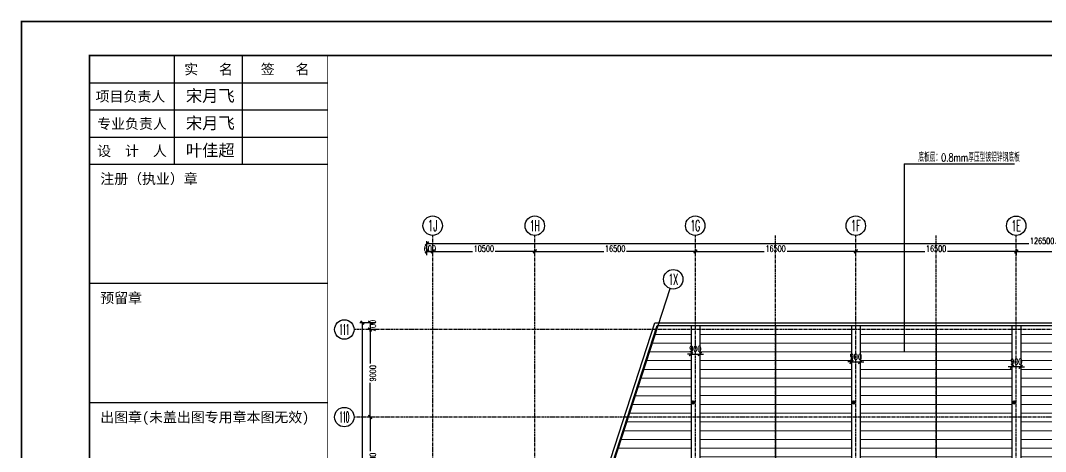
# Model space of a CAD drawing. Extents: x -599358 to 2865263, y -1062760 to 486533.
# Drawn here: x 313668 to 419058, y -802547 to -758262 of the extents above; entities that cross this region are included whole.
import ezdxf
from ezdxf.enums import TextEntityAlignment as Align

# ---------------------------------------------------------------- set-up
doc = ezdxf.new("R2010")
doc.units = 0
doc.linetypes.add('CENTER', pattern=[2, 1.25, -0.25, 0.25, -0.25])
for name, color, linetype in [('0-cxFrame', 155, 'Continuous'), ('3符号', 173, 'Continuous'), ('A-AXIS-SYMB', 3, 'Continuous'), ('A-LIN-V', 9, 'Continuous'), ('A-SFCE', 30, 'Continuous'), ('DIM', 173, 'Continuous'), ('DOTE', 1, 'CENTER'), ('PUB_TEXT', 7, 'Continuous'), ('qianming', 155, 'Continuous'), ('虹吸雨水斗', 6, 'Continuous')]:
    doc.layers.add(name, color=color, linetype=linetype)
doc.layers.add('0-cxText', color=131, linetype='Continuous', lineweight=25)
doc.layers.add('底板111', color=5, linetype='Continuous', lineweight=13)
doc.styles.add('_TCH_AXIS', font='COMPLEX', dxfattribs={"bigfont": 'GBCBIG'})
doc.styles.add('_TCH_DIM', font='SIMPLEX', dxfattribs={"bigfont": 'GBCBIG'})
doc.styles.add('cx_biaoti', font='')
doc.styles.add('cx_tuming', font='simhei.ttf')
doc.styles.add('cx_tuqian1', font='宋体.shx')
doc.styles.add('DHTEXT-1', font='romans.shx', dxfattribs={"width": 0.7, "bigfont": 'chinese.shx'})
doc.styles.add('图框宋体', font='', dxfattribs={"width": 0.75})
doc.styles.add('黑体', font='simhei.ttf')
doc.styles.get('cx_biaoti').set_extended_font_data('SimSun')
doc.styles.get('图框宋体').set_extended_font_data('SimSun')
doc.dimstyles.new('ZN250', dxfattribs={"dimscale": 250, "dimtxt": 2.5, "dimasz": 1.5, "dimexe": 1, "dimexo": 2, "dimgap": 0.9, "dimtad": 1, "dimdec": 0, "dimdsep": 46, "dimtxsty": 'DHTEXT-1', "dimblk": 'ARCHTICK', "dimcen": 2.5, "dimclrd": 173, "dimclre": 173, "dimclrt": 7, "dimazin": 2, "dimtfac": 1, "dimtdec": 0, "dimtix": 1, "dimtmove": 2, "dimatfit": 3, "dimfxl": 0, "dimarcsym": 0})

# ---------------------------------------------------------------- blocks, each defined once
blk = doc.blocks.new('_ArchTick')
at = {"color": 0, "linetype": 'ByBlock', "const_width": 0.4}
blk.add_lwpolyline([(-0.5, -0.5), (0.5, 0.5)], dxfattribs=at)
blk = doc.blocks.new('*D1076')
at = {"layer": 'Defpoints', "color": 0, "ltscale": 2500, "transparency": 16777216}
for p in [(350673, -799011), (349615, -808011), (350673, -808011)]:
    blk.add_point(p, dxfattribs=at)
at = {"layer": 'DIM', "color": 173, "linetype": 'ByBlock', "lineweight": -2, "ltscale": 2500, "transparency": 16777216}
for p, q in [((350173, -799011), (349365, -799011)), ((349615, -799011), (349615, -802516)), ((349615, -808011), (349615, -804507)), ((350173, -808011), (349365, -808011))]:
    blk.add_line(p, q, dxfattribs=at)
at = {"layer": 'DIM', "color": 173, "lineweight": -2, "ltscale": 2500, "transparency": 16777216, "xscale": 375, "yscale": 375, "zscale": 375}
for p, rotation in [((349615, -799011), 90), ((349615, -808011), 270)]:
    blk.add_blockref('_ArchTick', p, dxfattribs=dict(at, rotation=rotation))
at = {"layer": 'DIM', "color": 7, "ltscale": 2500, "transparency": 16777216, "insert": (349890, -803511), "char_height": 625, "attachment_point": 5, "rotation": 90, "style": 'DHTEXT-1'}
blk.add_mtext('9000', dxfattribs=at)
blk = doc.blocks.new('*D1077')
at = {"layer": 'Defpoints', "color": 0, "ltscale": 2500, "transparency": 16777216}
for p in [(350673, -790011), (349615, -799011), (350673, -799011)]:
    blk.add_point(p, dxfattribs=at)
at = {"layer": 'DIM', "color": 173, "linetype": 'ByBlock', "lineweight": -2, "ltscale": 2500, "transparency": 16777216}
for p, q in [((350173, -790011), (349365, -790011)), ((349615, -790011), (349615, -793516)), ((349615, -799011), (349615, -795507)), ((350173, -799011), (349365, -799011))]:
    blk.add_line(p, q, dxfattribs=at)
at = {"layer": 'DIM', "color": 173, "lineweight": -2, "ltscale": 2500, "transparency": 16777216, "xscale": 375, "yscale": 375, "zscale": 375}
for p, rotation in [((349615, -790011), 90), ((349615, -799011), 270)]:
    blk.add_blockref('_ArchTick', p, dxfattribs=dict(at, rotation=rotation))
at = {"layer": 'DIM', "color": 7, "ltscale": 2500, "transparency": 16777216, "insert": (349890, -794511), "char_height": 625, "attachment_point": 5, "rotation": 90, "style": 'DHTEXT-1'}
blk.add_mtext('9000', dxfattribs=at)
blk = doc.blocks.new('*D1078')
at = {"layer": 'Defpoints', "color": 0, "ltscale": 2500, "transparency": 16777216}
for p in [(350673, -789311), (349615, -790011), (350673, -790011)]:
    blk.add_point(p, dxfattribs=at)
at = {"layer": 'DIM', "color": 173, "linetype": 'ByBlock', "lineweight": -2, "ltscale": 2500, "transparency": 16777216}
for p, q in [((350173, -789311), (349365, -789311)), ((349615, -789311), (349615, -790011)), ((350173, -790011), (349365, -790011))]:
    blk.add_line(p, q, dxfattribs=at)
at = {"layer": 'DIM', "color": 173, "lineweight": -2, "ltscale": 2500, "transparency": 16777216, "xscale": 375, "yscale": 375, "zscale": 375}
for p, rotation in [((349615, -789311), 90), ((349615, -790011), 270)]:
    blk.add_blockref('_ArchTick', p, dxfattribs=dict(at, rotation=rotation))
at = {"layer": 'DIM', "color": 7, "ltscale": 2500, "transparency": 16777216, "insert": (349890, -789661), "char_height": 625, "attachment_point": 5, "rotation": 90, "style": 'DHTEXT-1'}
blk.add_mtext('700', dxfattribs=at)
blk = doc.blocks.new('*D1079')
at = {"layer": 'Defpoints', "color": 0, "ltscale": 2500, "transparency": 16777216}
for p in [(356059, -781985), (355459, -782891), (356059, -782891)]:
    blk.add_point(p, dxfattribs=at)
at = {"layer": 'DIM', "color": 173, "linetype": 'ByBlock', "lineweight": -2, "ltscale": 2500, "transparency": 16777216}
for p, q in [((355459, -782391), (355459, -781735)), ((355459, -781985), (356059, -781985)), ((356059, -782391), (356059, -781735))]:
    blk.add_line(p, q, dxfattribs=at)
at = {"layer": 'DIM', "color": 173, "lineweight": -2, "ltscale": 2500, "transparency": 16777216, "xscale": 375, "yscale": 375, "zscale": 375, "rotation": 180}
blk.add_blockref('_ArchTick', (355459, -781985), dxfattribs=at)
at = {"layer": 'DIM', "color": 173, "lineweight": -2, "ltscale": 2500, "transparency": 16777216, "xscale": 375, "yscale": 375, "zscale": 375}
blk.add_blockref('_ArchTick', (356059, -781985), dxfattribs=at)
at = {"layer": 'DIM', "color": 7, "ltscale": 2500, "transparency": 16777216, "insert": (355759, -781710), "char_height": 625, "attachment_point": 5, "style": 'DHTEXT-1'}
blk.add_mtext('600', dxfattribs=at)
blk = doc.blocks.new('*D1080')
at = {"layer": 'Defpoints', "color": 0, "ltscale": 2500, "transparency": 16777216}
for p in [(366559, -781985), (356059, -782891), (366559, -782891)]:
    blk.add_point(p, dxfattribs=at)
at = {"layer": 'DIM', "color": 173, "linetype": 'ByBlock', "lineweight": -2, "ltscale": 2500, "transparency": 16777216}
for p, q in [((356059, -782391), (356059, -781735)), ((356059, -781985), (360136, -781985)), ((366559, -781985), (362482, -781985)), ((366559, -782391), (366559, -781735))]:
    blk.add_line(p, q, dxfattribs=at)
at = {"layer": 'DIM', "color": 173, "lineweight": -2, "ltscale": 2500, "transparency": 16777216, "xscale": 375, "yscale": 375, "zscale": 375, "rotation": 180}
blk.add_blockref('_ArchTick', (356059, -781985), dxfattribs=at)
at = {"layer": 'DIM', "color": 173, "lineweight": -2, "ltscale": 2500, "transparency": 16777216, "xscale": 375, "yscale": 375, "zscale": 375}
blk.add_blockref('_ArchTick', (366559, -781985), dxfattribs=at)
at = {"layer": 'DIM', "color": 7, "ltscale": 2500, "transparency": 16777216, "insert": (361309, -781710), "char_height": 625, "attachment_point": 5, "style": 'DHTEXT-1'}
blk.add_mtext('10500', dxfattribs=at)
blk = doc.blocks.new('*D1081')
at = {"layer": 'Defpoints', "color": 0, "ltscale": 2500, "transparency": 16777216}
for p in [(383059, -781985), (366559, -782891), (383059, -782891)]:
    blk.add_point(p, dxfattribs=at)
at = {"layer": 'DIM', "color": 173, "linetype": 'ByBlock', "lineweight": -2, "ltscale": 2500, "transparency": 16777216}
for p, q in [((366559, -782391), (366559, -781735)), ((366559, -781985), (373636, -781985)), ((383059, -781985), (375982, -781985)), ((383059, -782391), (383059, -781735))]:
    blk.add_line(p, q, dxfattribs=at)
at = {"layer": 'DIM', "color": 173, "lineweight": -2, "ltscale": 2500, "transparency": 16777216, "xscale": 375, "yscale": 375, "zscale": 375, "rotation": 180}
blk.add_blockref('_ArchTick', (366559, -781985), dxfattribs=at)
at = {"layer": 'DIM', "color": 173, "lineweight": -2, "ltscale": 2500, "transparency": 16777216, "xscale": 375, "yscale": 375, "zscale": 375}
blk.add_blockref('_ArchTick', (383059, -781985), dxfattribs=at)
at = {"layer": 'DIM', "color": 7, "ltscale": 2500, "transparency": 16777216, "insert": (374809, -781710), "char_height": 625, "attachment_point": 5, "style": 'DHTEXT-1'}
blk.add_mtext('16500', dxfattribs=at)
blk = doc.blocks.new('*D1082')
at = {"layer": 'Defpoints', "color": 0, "ltscale": 2500, "transparency": 16777216}
for p in [(399559, -781985), (383059, -782891), (399559, -782891)]:
    blk.add_point(p, dxfattribs=at)
at = {"layer": 'DIM', "color": 173, "linetype": 'ByBlock', "lineweight": -2, "ltscale": 2500, "transparency": 16777216}
for p, q in [((383059, -782391), (383059, -781735)), ((383059, -781985), (390136, -781985)), ((399559, -781985), (392482, -781985)), ((399559, -782391), (399559, -781735))]:
    blk.add_line(p, q, dxfattribs=at)
at = {"layer": 'DIM', "color": 173, "lineweight": -2, "ltscale": 2500, "transparency": 16777216, "xscale": 375, "yscale": 375, "zscale": 375, "rotation": 180}
blk.add_blockref('_ArchTick', (383059, -781985), dxfattribs=at)
at = {"layer": 'DIM', "color": 173, "lineweight": -2, "ltscale": 2500, "transparency": 16777216, "xscale": 375, "yscale": 375, "zscale": 375}
blk.add_blockref('_ArchTick', (399559, -781985), dxfattribs=at)
at = {"layer": 'DIM', "color": 7, "ltscale": 2500, "transparency": 16777216, "insert": (391309, -781710), "char_height": 625, "attachment_point": 5, "style": 'DHTEXT-1'}
blk.add_mtext('16500', dxfattribs=at)
blk = doc.blocks.new('*D1083')
at = {"layer": 'Defpoints', "color": 0, "ltscale": 2500, "transparency": 16777216}
for p in [(416059, -781985), (399559, -782891), (416059, -782891)]:
    blk.add_point(p, dxfattribs=at)
at = {"layer": 'DIM', "color": 173, "linetype": 'ByBlock', "lineweight": -2, "ltscale": 2500, "transparency": 16777216}
for p, q in [((399559, -782391), (399559, -781735)), ((399559, -781985), (406636, -781985)), ((416059, -781985), (408982, -781985)), ((416059, -782391), (416059, -781735))]:
    blk.add_line(p, q, dxfattribs=at)
at = {"layer": 'DIM', "color": 173, "lineweight": -2, "ltscale": 2500, "transparency": 16777216, "xscale": 375, "yscale": 375, "zscale": 375, "rotation": 180}
blk.add_blockref('_ArchTick', (399559, -781985), dxfattribs=at)
at = {"layer": 'DIM', "color": 173, "lineweight": -2, "ltscale": 2500, "transparency": 16777216, "xscale": 375, "yscale": 375, "zscale": 375}
blk.add_blockref('_ArchTick', (416059, -781985), dxfattribs=at)
at = {"layer": 'DIM', "color": 7, "ltscale": 2500, "transparency": 16777216, "insert": (407809, -781710), "char_height": 625, "attachment_point": 5, "style": 'DHTEXT-1'}
blk.add_mtext('16500', dxfattribs=at)
blk = doc.blocks.new('*D1084')
at = {"layer": 'Defpoints', "color": 0, "ltscale": 2500, "transparency": 16777216}
for p in [(432559, -781985), (416059, -782891), (432559, -782891)]:
    blk.add_point(p, dxfattribs=at)
at = {"layer": 'DIM', "color": 173, "linetype": 'ByBlock', "lineweight": -2, "ltscale": 2500, "transparency": 16777216}
for p, q in [((416059, -782391), (416059, -781735)), ((416059, -781985), (423136, -781985)), ((432559, -781985), (425482, -781985)), ((432559, -782391), (432559, -781735))]:
    blk.add_line(p, q, dxfattribs=at)
at = {"layer": 'DIM', "color": 173, "lineweight": -2, "ltscale": 2500, "transparency": 16777216, "xscale": 375, "yscale": 375, "zscale": 375, "rotation": 180}
blk.add_blockref('_ArchTick', (416059, -781985), dxfattribs=at)
at = {"layer": 'DIM', "color": 173, "lineweight": -2, "ltscale": 2500, "transparency": 16777216, "xscale": 375, "yscale": 375, "zscale": 375}
blk.add_blockref('_ArchTick', (432559, -781985), dxfattribs=at)
at = {"layer": 'DIM', "color": 7, "ltscale": 2500, "transparency": 16777216, "insert": (424309, -781710), "char_height": 625, "attachment_point": 5, "style": 'DHTEXT-1'}
blk.add_mtext('16500', dxfattribs=at)
blk = doc.blocks.new('*D1105')
at = {"layer": 'Defpoints', "color": 0, "ltscale": 2500, "transparency": 16777216}
for p in [(481959, -781185), (355459, -782791), (481959, -782791)]:
    blk.add_point(p, dxfattribs=at)
at = {"layer": 'DIM', "color": 173, "linetype": 'ByBlock', "lineweight": -2, "ltscale": 2500, "transparency": 16777216}
for p, q in [((355459, -782291), (355459, -780935)), ((481959, -782291), (481959, -780935)), ((355459, -781185), (417328, -781185)), ((481959, -781185), (420090, -781185))]:
    blk.add_line(p, q, dxfattribs=at)
at = {"layer": 'DIM', "color": 173, "lineweight": -2, "ltscale": 2500, "transparency": 16777216, "xscale": 375, "yscale": 375, "zscale": 375, "rotation": 180}
blk.add_blockref('_ArchTick', (355459, -781185), dxfattribs=at)
at = {"layer": 'DIM', "color": 173, "lineweight": -2, "ltscale": 2500, "transparency": 16777216, "xscale": 375, "yscale": 375, "zscale": 375}
blk.add_blockref('_ArchTick', (481959, -781185), dxfattribs=at)
at = {"layer": 'DIM', "color": 7, "ltscale": 2500, "transparency": 16777216, "insert": (418709, -780910), "char_height": 625, "attachment_point": 5, "style": 'DHTEXT-1'}
blk.add_mtext('126500', dxfattribs=at)
blk = doc.blocks.new('*D1106')
at = {"layer": 'Defpoints', "color": 0, "ltscale": 2500, "transparency": 16777216}
for p in [(350573, -789311), (348815, -880711), (350573, -880711)]:
    blk.add_point(p, dxfattribs=at)
at = {"layer": 'DIM', "color": 173, "linetype": 'ByBlock', "lineweight": -2, "ltscale": 2500, "transparency": 16777216}
for p, q in [((350073, -789311), (348565, -789311)), ((348815, -789311), (348815, -833807)), ((348815, -880711), (348815, -836216)), ((350073, -880711), (348565, -880711))]:
    blk.add_line(p, q, dxfattribs=at)
at = {"layer": 'DIM', "color": 173, "lineweight": -2, "ltscale": 2500, "transparency": 16777216, "xscale": 375, "yscale": 375, "zscale": 375}
for p, rotation in [((348815, -789311), 90), ((348815, -880711), 270)]:
    blk.add_blockref('_ArchTick', p, dxfattribs=dict(at, rotation=rotation))
at = {"layer": 'DIM', "color": 7, "ltscale": 2500, "transparency": 16777216, "insert": (349090, -835011), "char_height": 625, "attachment_point": 5, "rotation": 90, "style": 'DHTEXT-1'}
blk.add_mtext('91400', dxfattribs=at)
blk = doc.blocks.new('卓越-轴号')
blk.add_circle((0, 0), 4)
at = {"color": 0, "style": '_TCH_AXIS', "width": 1.041667, "flags": 8}
blk.add_attdef('A', text='', height=4.48, dxfattribs=at).set_placement((-2, -2.24), (2, -2.24), align=Align.FIT)
blk = doc.blocks.new('343')
at = {"layer": 'DOTE', "ltscale": 250}
for p, q in [((1043949, -209412), (1043949, -103756)), ((1054449, -209417), (1054449, -103761)), ((1070949, -209417), (1070949, -103761)), ((1079199, -209583), (1079199, -103761)), ((1087449, -209417), (1087449, -103761)), ((1095699, -209583), (1095699, -103761)), ((1103949, -209418), (1103949, -103761)), ((1177919, -113423), (1035857, -113423)), ((1153449, -122423), (1035857, -122423))]:
    blk.add_line(p, q, dxfattribs=at)
blk = doc.blocks.new('*D1061')
at = {"layer": 'Defpoints', "color": 0, "ltscale": 2500, "transparency": 16777216}
for p in [(415609, -792522), (416509, -792522), (415609, -793854)]:
    blk.add_point(p, dxfattribs=at)
at = {"layer": 'DIM', "color": 173, "linetype": 'ByBlock', "lineweight": -2, "ltscale": 2500, "transparency": 16777216}
for p, q in [((415609, -793022), (415609, -794104)), ((416509, -793022), (416509, -794104)), ((415609, -793854), (415234, -793854)), ((416509, -793854), (415609, -793854)), ((416509, -793854), (416884, -793854))]:
    blk.add_line(p, q, dxfattribs=at)
at = {"layer": 'DIM', "color": 173, "lineweight": -2, "ltscale": 2500, "transparency": 16777216, "xscale": 375, "yscale": 375, "zscale": 375}
blk.add_blockref('_ArchTick', (415609, -793854), dxfattribs=at)
at = {"layer": 'DIM', "color": 173, "lineweight": -2, "ltscale": 2500, "transparency": 16777216, "xscale": 375, "yscale": 375, "zscale": 375, "rotation": 180}
blk.add_blockref('_ArchTick', (416509, -793854), dxfattribs=at)
at = {"layer": 'DIM', "color": 7, "ltscale": 2500, "transparency": 16777216, "insert": (416059, -793317), "char_height": 625, "attachment_point": 5, "style": 'DHTEXT-1'}
blk.add_mtext('900', dxfattribs=at)
blk = doc.blocks.new('*D1062')
at = {"layer": 'Defpoints', "color": 0, "ltscale": 2500, "transparency": 16777216}
for p in [(399109, -793424), (400009, -793351), (400009, -793424)]:
    blk.add_point(p, dxfattribs=at)
at = {"layer": 'DIM', "color": 173, "linetype": 'ByBlock', "lineweight": -2, "ltscale": 2500, "transparency": 16777216}
for p, q in [((399109, -793351), (398734, -793351)), ((399109, -792924), (399109, -793101)), ((399109, -793351), (400009, -793351)), ((400009, -792924), (400009, -793101)), ((400009, -793351), (400384, -793351))]:
    blk.add_line(p, q, dxfattribs=at)
at = {"layer": 'DIM', "color": 173, "lineweight": -2, "ltscale": 2500, "transparency": 16777216, "xscale": 375, "yscale": 375, "zscale": 375}
blk.add_blockref('_ArchTick', (399109, -793351), dxfattribs=at)
at = {"layer": 'DIM', "color": 173, "lineweight": -2, "ltscale": 2500, "transparency": 16777216, "xscale": 375, "yscale": 375, "zscale": 375, "rotation": 180}
blk.add_blockref('_ArchTick', (400009, -793351), dxfattribs=at)
at = {"layer": 'DIM', "color": 7, "ltscale": 2500, "transparency": 16777216, "insert": (399559, -792814), "char_height": 625, "attachment_point": 5, "style": 'DHTEXT-1'}
blk.add_mtext('900', dxfattribs=at)
blk = doc.blocks.new('*D1064')
at = {"layer": 'Defpoints', "color": 0, "ltscale": 2500, "transparency": 16777216}
for p in [(382609, -792890), (383509, -792537), (383509, -792890)]:
    blk.add_point(p, dxfattribs=at)
at = {"layer": 'DIM', "color": 173, "linetype": 'ByBlock', "lineweight": -2, "ltscale": 2500, "transparency": 16777216}
for p, q in [((382609, -792390), (382609, -792287)), ((383509, -792390), (383509, -792287)), ((382609, -792537), (382234, -792537)), ((382609, -792537), (383509, -792537)), ((383509, -792537), (383884, -792537))]:
    blk.add_line(p, q, dxfattribs=at)
at = {"layer": 'DIM', "color": 173, "lineweight": -2, "ltscale": 2500, "transparency": 16777216, "xscale": 375, "yscale": 375, "zscale": 375}
blk.add_blockref('_ArchTick', (382609, -792537), dxfattribs=at)
at = {"layer": 'DIM', "color": 173, "lineweight": -2, "ltscale": 2500, "transparency": 16777216, "xscale": 375, "yscale": 375, "zscale": 375, "rotation": 180}
blk.add_blockref('_ArchTick', (383509, -792537), dxfattribs=at)
at = {"layer": 'DIM', "color": 7, "ltscale": 2500, "transparency": 16777216, "insert": (383059, -792000), "char_height": 625, "attachment_point": 5, "style": 'DHTEXT-1'}
blk.add_mtext('900', dxfattribs=at)
blk = doc.blocks.new('db')
at = {"layer": '底板111', "ltscale": 2500}
for p, q in [((400009, -789611), (407809, -789611)), ((415609, -789611), (407809, -789611)), ((400009, -790511), (407809, -790511)), ((400009, -791411), (407809, -791411)), ((415609, -790511), (407809, -790511)), ((415609, -791411), (407809, -791411)), ((400009, -792311), (407809, -792311)), ((415609, -792311), (407809, -792311)), ((400009, -793211), (407809, -793211)), ((415609, -793211), (407809, -793211)), ((400009, -794111), (407809, -794111)), ((415609, -794111), (407809, -794111)), ((400009, -795011), (407809, -795011)), ((415609, -795011), (407809, -795011)), ((400009, -795911), (407809, -795911)), ((415609, -795911), (407809, -795911)), ((400009, -796811), (407809, -796811)), ((400009, -797711), (407809, -797711)), ((415609, -796811), (407809, -796811)), ((415609, -797711), (407809, -797711)), ((400009, -798611), (407809, -798611)), ((415609, -798611), (407809, -798611)), ((400009, -799511), (407809, -799511)), ((415609, -799511), (407809, -799511)), ((400009, -800411), (407809, -800411)), ((415609, -800411), (407809, -800411)), ((400009, -801311), (407809, -801311)), ((415609, -801311), (407809, -801311)), ((400009, -802211), (407809, -802211)), ((415609, -802211), (407809, -802211)), ((400009, -803111), (407809, -803111)), ((400009, -804011), (407809, -804011)), ((415609, -803111), (407809, -803111)), ((415609, -804011), (407809, -804011)), ((400009, -804911), (407809, -804911)), ((415609, -804911), (407809, -804911)), ((400009, -805811), (407809, -805811)), ((415609, -805811), (407809, -805811)), ((400009, -806711), (407809, -806711)), ((415609, -806711), (407809, -806711)), ((400009, -807611), (407809, -807611)), ((415609, -807611), (407809, -807611)), ((400009, -808511), (407809, -808511)), ((415609, -808511), (407809, -808511)), ((400009, -809411), (407809, -809411)), ((400009, -810311), (407809, -810311)), ((415609, -809411), (407809, -809411)), ((415609, -810311), (407809, -810311)), ((400009, -811211), (407809, -811211)), ((415609, -811211), (407809, -811211)), ((400009, -812111), (407809, -812111)), ((415609, -812111), (407809, -812111)), ((400009, -813011), (407809, -813011)), ((415609, -813011), (407809, -813011)), ((400009, -813911), (407809, -813911)), ((415609, -813911), (407809, -813911)), ((400009, -814811), (407809, -814811)), ((400009, -815711), (407809, -815711)), ((415609, -814811), (407809, -814811)), ((415609, -815711), (407809, -815711)), ((400009, -816611), (407809, -816611)), ((415609, -816611), (407809, -816611)), ((400009, -817511), (407809, -817511)), ((415609, -817511), (407809, -817511)), ((400009, -818411), (407809, -818411)), ((415609, -818411), (407809, -818411)), ((400009, -819311), (407809, -819311)), ((415609, -819311), (407809, -819311)), ((400009, -820211), (407809, -820211)), ((415609, -820211), (407809, -820211)), ((400009, -821111), (407809, -821111)), ((400009, -822011), (407809, -822011)), ((415609, -821111), (407809, -821111)), ((415609, -822011), (407809, -822011)), ((400009, -822911), (407809, -822911)), ((415609, -822911), (407809, -822911)), ((400009, -823811), (407809, -823811)), ((415609, -823811), (407809, -823811)), ((400009, -824711), (407809, -824711)), ((415609, -824711), (407809, -824711)), ((400009, -825611), (407809, -825611)), ((415609, -825611), (407809, -825611)), ((400009, -826511), (407809, -826511)), ((415609, -826511), (407809, -826511)), ((400009, -827411), (407809, -827411)), ((400009, -828311), (407809, -828311)), ((415609, -827411), (407809, -827411)), ((415609, -828311), (407809, -828311)), ((400009, -829211), (407809, -829211)), ((415609, -829211), (407809, -829211)), ((400009, -830111), (407809, -830111)), ((415609, -830111), (407809, -830111)), ((400009, -831011), (407809, -831011)), ((415609, -831011), (407809, -831011)), ((400009, -831911), (407809, -831911)), ((415609, -831911), (407809, -831911)), ((400009, -832811), (407809, -832811)), ((415609, -832811), (407809, -832811)), ((400009, -833711), (407809, -833711)), ((400009, -834611), (407809, -834611)), ((415609, -833711), (407809, -833711)), ((415609, -834611), (407809, -834611)), ((400009, -835511), (407809, -835511)), ((415609, -835511), (407809, -835511)), ((400009, -836411), (407809, -836411)), ((415609, -836411), (407809, -836411)), ((400009, -837311), (407809, -837311)), ((415609, -837311), (407809, -837311)), ((400009, -838211), (407809, -838211)), ((415609, -838211), (407809, -838211)), ((400009, -839111), (407809, -839111)), ((415609, -839111), (407809, -839111)), ((400009, -840011), (407809, -840011)), ((400009, -840911), (407809, -840911)), ((415609, -840011), (407809, -840011)), ((415609, -840911), (407809, -840911)), ((400009, -841811), (407809, -841811)), ((415609, -841811), (407809, -841811)), ((400009, -842711), (407809, -842711)), ((415609, -842711), (407809, -842711)), ((400009, -843611), (407809, -843611)), ((415609, -843611), (407809, -843611)), ((400009, -844511), (407809, -844511)), ((415609, -844511), (407809, -844511)), ((400009, -845411), (407809, -845411)), ((415609, -845411), (407809, -845411)), ((400009, -846311), (407809, -846311)), ((400009, -847211), (407809, -847211)), ((415609, -846311), (407809, -846311)), ((415609, -847211), (407809, -847211)), ((400009, -848111), (407809, -848111)), ((415609, -848111), (407809, -848111)), ((400009, -849011), (407809, -849011)), ((415609, -849011), (407809, -849011)), ((400009, -849911), (407809, -849911)), ((415609, -849911), (407809, -849911)), ((400009, -850811), (407809, -850811)), ((415609, -850811), (407809, -850811)), ((400009, -851711), (407809, -851711)), ((415609, -851711), (407809, -851711)), ((400009, -852611), (407809, -852611)), ((400009, -853511), (407809, -853511)), ((415609, -852611), (407809, -852611)), ((415609, -853511), (407809, -853511)), ((400009, -854411), (407809, -854411)), ((415609, -854411), (407809, -854411)), ((400009, -855311), (407809, -855311)), ((415609, -855311), (407809, -855311)), ((400009, -856211), (407809, -856211)), ((415609, -856211), (407809, -856211)), ((400009, -857111), (407809, -857111)), ((415609, -857111), (407809, -857111)), ((400009, -858011), (407809, -858011)), ((400009, -858911), (407809, -858911)), ((415609, -858011), (407809, -858011)), ((415609, -858911), (407809, -858911)), ((400009, -859811), (407809, -859811)), ((415609, -859811), (407809, -859811)), ((400009, -860711), (407809, -860711)), ((415609, -860711), (407809, -860711)), ((400009, -861611), (407809, -861611)), ((415609, -861611), (407809, -861611)), ((400009, -862511), (407809, -862511)), ((415609, -862511), (407809, -862511)), ((400009, -863411), (407809, -863411)), ((415609, -863411), (407809, -863411)), ((400009, -864311), (407809, -864311)), ((400009, -865211), (407809, -865211)), ((415609, -864311), (407809, -864311)), ((415609, -865211), (407809, -865211)), ((400009, -866111), (407809, -866111)), ((415609, -866111), (407809, -866111)), ((400009, -867011), (407809, -867011)), ((415609, -867011), (407809, -867011)), ((400009, -867911), (407809, -867911)), ((415609, -867911), (407809, -867911)), ((400009, -868811), (407809, -868811)), ((415609, -868811), (407809, -868811)), ((400009, -869711), (407809, -869711)), ((415609, -869711), (407809, -869711)), ((400009, -870611), (407809, -870611)), ((400009, -871511), (407809, -871511)), ((415609, -870611), (407809, -870611)), ((415609, -871511), (407809, -871511)), ((400009, -872411), (407809, -872411)), ((415609, -872411), (407809, -872411)), ((400009, -873311), (407809, -873311)), ((415609, -873311), (407809, -873311)), ((400009, -874211), (407809, -874211)), ((415609, -874211), (407809, -874211)), ((400009, -875111), (407809, -875111)), ((415609, -875111), (407809, -875111)), ((400009, -876011), (407809, -876011)), ((415609, -876011), (407809, -876011)), ((400009, -876911), (407809, -876911)), ((400009, -877811), (407809, -877811)), ((415609, -876911), (407809, -876911)), ((415609, -877811), (407809, -877811)), ((400009, -878711), (407809, -878711)), ((415609, -878711), (407809, -878711)), ((400009, -879611), (407809, -879611)), ((415609, -879611), (407809, -879611))]:
    blk.add_line(p, q, dxfattribs=at)
blk = doc.blocks.new('“奔腾”虹吸雨水斗')
at = {"layer": '虹吸雨水斗', "lineweight": 25}
for p, q in [((946944, 86685), (947028, 86658)), ((947028, 86641), (946944, 86614)), ((947032, 86673), (946946, 86692)), ((946946, 86607), (947032, 86625)), ((946982, 86753), (947040, 86688)), ((947040, 86611), (946982, 86546)), ((947052, 86699), (946987, 86758)), ((946987, 86541), (947052, 86600)), ((947048, 86793), (947066, 86707)), ((947066, 86592), (947048, 86506)), ((947082, 86711), (947055, 86795)), ((947055, 86504), (947082, 86587)), ((947125, 86795), (947098, 86711)), ((947098, 86587), (947125, 86504)), ((947114, 86707), (947132, 86793)), ((947132, 86506), (947114, 86592)), ((947194, 86758), (947128, 86699)), ((947128, 86600), (947194, 86541)), ((947140, 86688), (947199, 86753)), ((947199, 86546), (947140, 86611)), ((947234, 86692), (947148, 86673)), ((947148, 86625), (947234, 86607)), ((947152, 86658), (947236, 86685)), ((947236, 86614), (947152, 86641))]:
    blk.add_line(p, q, dxfattribs=at)
for radius in [150, 47.6]:
    blk.add_circle((947090, 86649), radius, dxfattribs=at)
for centre, start, end in [((947025, 86649), 291.63817, 68.36747), ((947034, 86682), 261.63817, 38.36747), ((947034, 86617), 321.63817, 98.36747), ((947057, 86706), 231.63817, 8.36747), ((947057, 86593), 351.63817, 128.36747), ((947090, 86715), 201.63817, 338.36747), ((947090, 86584), 21.63817, 158.36747), ((947123, 86706), 171.63817, 308.36747), ((947123, 86593), 51.63817, 188.36747), ((947147, 86682), 141.63817, 278.36747), ((947147, 86617), 81.63817, 218.36747), ((947155, 86649), 111.63817, 248.36747)]:
    blk.add_arc(centre, 8.82, start, end, dxfattribs=at)
blk = doc.blocks.new('zjcx_lan_xinxi(Dragon)')
for p, q in [((7000, -3200), (0, -3200)), ((7000, -6700), (0, -6700)), ((7000, -10200), (0, -10200)), ((7000, -13700), (0, -13700)), ((7000, -17200), (0, -17200))]:
    blk.add_line(p, q)
at = {"const_width": 25}
blk.add_lwpolyline([(0, -20700), (7000, -20700), (7000, 0), (0, 0)], close=True, dxfattribs=at)
for points in [[(2500, -3200), (2500, 0)], [(4500, -3200), (4500, 0)], [(0, -800), (7000, -800)], [(0, -1600), (7000, -1600)], [(0, -2400), (7000, -2400)]]:
    blk.add_lwpolyline(points)
for points in [[(7000, -3200), (7000, 0)], [(0, -3200), (7000, -3200)], [(0, -20700), (7000, -20700), (7000, -3200)], [(0, -20700), (7000, -20700)]]:
    blk.add_lwpolyline(points, dxfattribs=at)
at = {"style": '图框宋体'}
for s, p in [('实   名', (3500, -400)), ('签   名', (5750, -400)), ('项目负责人', (1204, -1200)), ('专业负责人', (1250, -2000)), ('设  计  人', (1250, -2800))]:
    blk.add_text(s, height=300, dxfattribs=at).set_placement(p, align=Align.MIDDLE)
for s, p in [('注册（执业）章', (318, -3771)), ('预留章', (318, -7271)), ('出图章(未盖出图专用章本图无效)', (318, -10771)), ('审图章', (318, -14271)), ('竣工章', (318, -17771))]:
    blk.add_text(s, height=300, dxfattribs=at).set_placement(p)
blk = doc.blocks.new('T-信息(Dragon)')
at = {"layer": '0-cxFrame'}
blk.add_blockref('zjcx_lan_xinxi(Dragon)', (0, 0), dxfattribs=at)
at = {"layer": 'qianming', "color": 3, "style": 'cx_biaoti'}
for s, p in [('宋月飞', (3550, -1186)), ('宋月飞', (3550, -1986)), ('叶佳超', (3550, -2786))]:
    blk.add_text(s, height=350, dxfattribs=at).set_placement(p, align=Align.MIDDLE_CENTER)
blk = doc.blocks.new('TK22.A2 L(Dragon)')
at = {"layer": '0-cxFrame', "color": 7, "const_width": 0.5}
blk.add_lwpolyline([(0, 0), (-594, 0), (-594, 420), (0, 420)], close=True, dxfattribs=at)
at = {"layer": '0-cxFrame', "const_width": 0.5}
blk.add_lwpolyline([(-80, 10), (-574, 10), (-574, 410), (-80, 410)], close=True, dxfattribs=at)
at = {"layer": '0-cxFrame', "xscale": 0.01, "yscale": 0.01, "zscale": 0.01}
blk.add_blockref('T-信息(Dragon)', (-574, 410), dxfattribs=at)
at = {"style": '黑体', "flags": 4}
blk.add_attdef('图幅', text='', height=3.3, dxfattribs=at).set_placement((-40, 3), align=Align.RIGHT)
at = {"layer": '0-cxText', "flags": 4}
for tag, height, style, p in [('建设单位', 3.5, 'cx_tuming', (-45, 240)), ('项目名称', 3.5, 'cx_tuming', (-45, 210)), ('子项名称', 3.5, 'cx_tuming', (-45, 180)), ('工程编号', 3.3, 'cx_tuqian1', (-35, 165)), ('图名1', 3.5, 'cx_tuming', (-45, 87)), ('图名2', 3.5, 'cx_tuming', (-45, 79)), ('图名3', 3.5, 'cx_tuming', (-45, 71)), ('出图日期', 3.3, 'cx_tuqian1', (-39, 60)), ('专业', 3.3, 'cx_tuqian1', (-55, 52)), ('图号', 3.3, 'cx_tuqian1', (-55, 44)), ('版次', 3.3, 'cx_tuqian1', (-20, 44))]:
    blk.add_attdef(tag, text='', height=height, dxfattribs=dict(at, style=style)).set_placement(p, align=Align.MIDDLE)
at = {"layer": 'Defpoints', "color": 6, "flags": 4}
for tag, height, style, p in [('tufu', 3.3, '黑体', (-12, 12)), ('dwfname', 4, 'cx_tuqian1', (-80, 3))]:
    blk.add_attdef(tag, text='', height=height, dxfattribs=dict(at, style=style)).set_placement(p, align=Align.RIGHT)

msp = doc.modelspace()

# ---------------------------------------------------------------- linework, layer by layer
at = {"layer": 'A-AXIS-SYMB'}
for q in [(415858.1, -772975.9), (404513.8, -792241.4)]:
    msp.add_line((404513.8, -772975.9), q, dxfattribs=at)
at = {"layer": 'A-LIN-V'}
for points in [[(382608.9, -789611.4), (382608.9, -880411.4)], [(383508.9, -789611.4), (383508.9, -880411.4)], [(399108.9, -789611.4), (399108.9, -880411.4)], [(400008.9, -789611.4), (400008.9, -880411.4)], [(415608.9, -789611.4), (415608.9, -880411.4)], [(416508.9, -789611.4), (416508.9, -880411.4)]]:
    msp.add_lwpolyline(points, dxfattribs=at)
at = {"layer": 'A-SFCE'}
for p, q in [((366258.9, -829234.4), (379115.1, -789611.4)), ((379115.1, -789611.4), (465958.9, -789611.4)), ((391308.9, -789611.4), (391308.9, -880411.4)), ((407808.9, -789611.4), (407808.9, -880411.4))]:
    msp.add_line(p, q, dxfattribs=at)
msp.add_lwpolyline([(356059, -862511.4), (355458.9, -862511.4), (355458.9, -861548.1), (378897, -789311.4), (465958.9, -789311.4)], dxfattribs=at)
at = {"layer": 'DOTE', "linetype": 'ByBlock'}
msp.add_lwpolyline([(353971.4, -867428.8), (380457.9, -785796.7)], dxfattribs=at)
at = {"layer": '底板111', "ltscale": 2500}
for p, q in [((382608.9, -791411.4), (378531, -791411.4)), ((382608.9, -790511.4), (378823.1, -790511.4)), ((382608.9, -792311.4), (378239, -792311.4)), ((382608.9, -793211.4), (377947, -793211.4)), ((382608.9, -794111.4), (377655, -794111.4)), ((382608.9, -795011.4), (377363, -795011.4)), ((382608.9, -795911.4), (377071, -795911.4)), ((382608.9, -797711.4), (376486.9, -797711.4)), ((382608.9, -796811.4), (376778.9, -796811.4)), ((382608.9, -798611.4), (376194.9, -798611.4)), ((382608.9, -799511.4), (375902.9, -799511.4)), ((382608.9, -800411.4), (375610.9, -800411.4)), ((382608.9, -801311.4), (375318.9, -801311.4)), ((382608.9, -802211.4), (375026.8, -802211.4))]:
    msp.add_line(p, q, dxfattribs=at)

# ---------------------------------------------------------------- block references
at = {"layer": '0-cxFrame', "xscale": 350, "yscale": 350, "zscale": 350}
msp.add_blockref('TK22.A2 L(Dragon)', (521655.5, -905349.4), dxfattribs=at)
at = {"layer": '3符号', "color": 7}
ref = msp.add_blockref('卓越-轴号', (356046, -779344.2), dxfattribs=dict(at, xscale=250, yscale=250, zscale=250))
ref.add_attrib('A', '1J', dxfattribs={"layer": '0', "color": 0, "height": 1120, "style": '_TCH_AXIS', "width": 0.721154}).set_placement((355546, -779904.2), (356546, -779904.2), align=Align.FIT)
ref = msp.add_blockref('卓越-轴号', (366546, -779349.3), dxfattribs=dict(at, xscale=250, yscale=250, zscale=250))
ref.add_attrib('A', '1H', dxfattribs={"layer": '0', "color": 0, "height": 1120, "style": '_TCH_AXIS', "width": 0.535714}).set_placement((366046, -779909.3), (367046, -779909.3), align=Align.FIT)
ref = msp.add_blockref('卓越-轴号', (383046, -779344.2), dxfattribs=dict(at, xscale=250, yscale=250, zscale=250))
ref.add_attrib('A', '1G', dxfattribs={"layer": '0', "color": 0, "height": 1120, "style": '_TCH_AXIS', "width": 0.568182}).set_placement((382546, -779904.2), (383546, -779904.2), align=Align.FIT)
ref = msp.add_blockref('卓越-轴号', (399546, -779349.2), dxfattribs=dict(at, xscale=250, yscale=250, zscale=250))
ref.add_attrib('A', '1F', dxfattribs={"layer": '0', "color": 0, "height": 1120, "style": '_TCH_AXIS', "width": 0.604839}).set_placement((399046, -779909.2), (400046, -779909.2), align=Align.FIT)
ref = msp.add_blockref('卓越-轴号', (416046, -779349.8), dxfattribs=dict(at, xscale=250, yscale=250, zscale=250))
ref.add_attrib('A', '1E', dxfattribs={"layer": '0', "color": 0, "height": 1120, "style": '_TCH_AXIS', "width": 0.604839}).set_placement((415546, -779909.8), (416546, -779909.8), align=Align.FIT)
ref = msp.add_blockref('卓越-轴号', (380784.1, -784851.4), dxfattribs=dict(at, xscale=250, yscale=250, zscale=250))
ref.add_attrib('A', '1X', dxfattribs={"layer": '0', "color": 0, "height": 1120, "style": '_TCH_AXIS', "width": 0.568182}).set_placement((380284.1, -785411.4), (381284.1, -785411.4), align=Align.FIT)
ref = msp.add_blockref('卓越-轴号', (346966.7, -790010.3), dxfattribs=dict(at, xscale=250, yscale=250, zscale=250))
ref.add_attrib('A', '111', dxfattribs={"layer": '0', "color": 0, "height": 1120, "style": '_TCH_AXIS', "width": 0.480769}).set_placement((346466.7, -790570.3), (347466.7, -790570.3), align=Align.FIT)
ref = msp.add_blockref('卓越-轴号', (346966.7, -799010.3), dxfattribs=dict(at, xscale=250, yscale=250, zscale=250))
ref.add_attrib('A', '110', dxfattribs={"layer": '0', "color": 0, "height": 1120, "style": '_TCH_AXIS', "width": 0.426136}).set_placement((346466.7, -799570.3), (347466.7, -799570.3), align=Align.FIT)
at = {"layer": 'DOTE', "linetype": 'ByBlock'}
msp.add_blockref('343', (-687890.5, -676588.3), dxfattribs=at)
at = {"layer": '底板111'}
for p in [(-16500, 0), (0, 0), (16500, 0)]:
    msp.add_blockref('db', p, dxfattribs=at)
at = {"layer": '虹吸雨水斗', "xscale": 1.061320754715, "yscale": 1.061320754715, "zscale": 1.061320754715}
for p in [(-622354.5, -889474.2), (-605826.7, -889474.2), (-589335.5, -889474.2)]:
    msp.add_blockref('“奔腾”虹吸雨水斗', p, dxfattribs=at)

# ---------------------------------------------------------------- texts
at = {"layer": 'PUB_TEXT', "style": '_TCH_DIM', "width": 0.7}
msp.add_text('底板层：0.8mm厚压型镀铝锌钢底板', height=841.535, rotation=359.999975, dxfattribs=at).set_placement((405977.3, -772765.9))

# ---------------------------------------------------------------- dimensions: what is measured, and where the dimension line sits
at = {"layer": 'DIM', "ltscale": 2500}
for base, p1, p2, angle, picture, middle in [((481958.9, -781184.7), (355458.9, -782791.4), (481958.9, -782791.4), 0, '*D1105', (418708.9, -780909.7)), ((356059, -781984.7), (355458.9, -782891.4), (356059, -782891.4), 0, '*D1079', (355758.9, -781709.7)), ((366558.9, -781984.7), (356059, -782891.4), (366558.9, -782891.4), 0, '*D1080', (361308.9, -781709.7)), ((383058.9, -781984.7), (366558.9, -782891.4), (383058.9, -782891.4), 0, '*D1081', (374808.9, -781709.7)), ((399558.9, -781984.7), (383058.9, -782891.4), (399558.9, -782891.4), 0, '*D1082', (391308.9, -781709.7)), ((416058.9, -781984.7), (399558.9, -782891.4), (416058.9, -782891.4), 0, '*D1083', (407808.9, -781709.7)), ((432558.9, -781984.7), (416058.9, -782891.4), (432558.9, -782891.4), 0, '*D1084', (424308.9, -781709.7)), ((348814.9, -880711.4), (350573.1, -789311.4), (350573.1, -880711.4), 270, '*D1106', (349089.9, -835011.4)), ((349614.9, -790011.4), (350673.1, -789311.4), (350673.1, -790011.4), 270, '*D1078', (349889.9, -789661.4)), ((349614.9, -799011.4), (350673.1, -790011.4), (350673.1, -799011.4), 270, '*D1077', (349889.9, -794511.4)), ((349614.9, -808011.4), (350673.1, -799011.4), (350673.1, -808011.4), 270, '*D1076', (349889.9, -803511.4))]:
    dim = msp.add_linear_dim(base=base, p1=p1, p2=p2, angle=angle, dimstyle='ZN250', dxfattribs=at)
    dim.commit()
    dim.dimension.update_dxf_attribs({"geometry": picture, "text_midpoint": middle, "dimtype": 161})
for p1, p2, distance, picture, middle in [((382608.9, -792889.5), (383508.9, -792889.5), 352.3, '*D1064', (383058.9, -791999.7)), ((399108.9, -793423.5), (400008.9, -793423.5), 72.5, '*D1062', (399558.9, -792813.5)), ((416508.9, -792522.2), (415608.9, -792522.2), 1332, '*D1061', (416058.9, -793316.7))]:
    dim = msp.add_aligned_dim(p1=p1, p2=p2, distance=distance, dimstyle='ZN250', dxfattribs=at)
    dim.commit()
    dim.dimension.update_dxf_attribs({"geometry": picture, "text_midpoint": middle})

doc.saveas('drawing.dxf')
